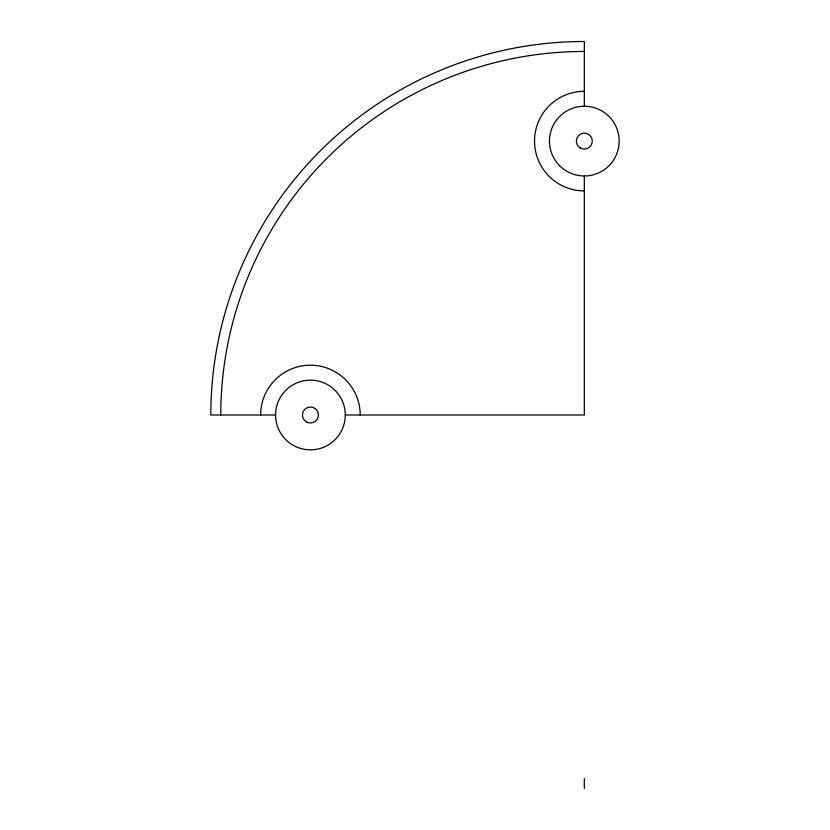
<?xml version="1.0" encoding="UTF-8"?>
<svg xmlns="http://www.w3.org/2000/svg" width="830" height="830" viewBox="0 0 830 830"><rect width="100%" height="100%" fill="white"/><g stroke="black" fill="none" stroke-linecap="round" stroke-linejoin="round"><path stroke-width="1.25" d="M275.56 415L210.82 415A373.5 373.5 0 0 1 584.32 41.5L584.32 106.24M345.28 415A34.86 34.86 0 0 0 292.99 384.809A34.86 34.86 0 0 0 292.99 445.191A34.86 34.86 0 0 0 345.28 415L584.32 415L584.32 175.96M584.32 778.54L584.32 788.5M220.78 415A363.54 363.54 0 0 1 584.32 51.46M584.32 190.9A49.8 49.8 0 0 1 534.52 141.1A49.8 49.8 0 0 1 584.32 91.3M260.62 415A49.8 49.8 0 0 1 310.42 365.2A49.8 49.8 0 0 1 360.22 415M559.669 165.751A34.86 34.86 0 0 0 617.997 150.126A34.86 34.86 0 0 0 575.294 107.423A34.86 34.86 0 0 0 559.669 165.751M306.436 421.899A7.968 7.968 0 0 0 318.388 415A7.968 7.968 0 0 0 306.436 408.101A7.968 7.968 0 0 0 306.436 421.899M580.336 147.999A7.968 7.968 0 0 0 592.288 141.1A7.968 7.968 0 0 0 580.336 134.201A7.968 7.968 0 0 0 580.336 147.999"/></g></svg>
